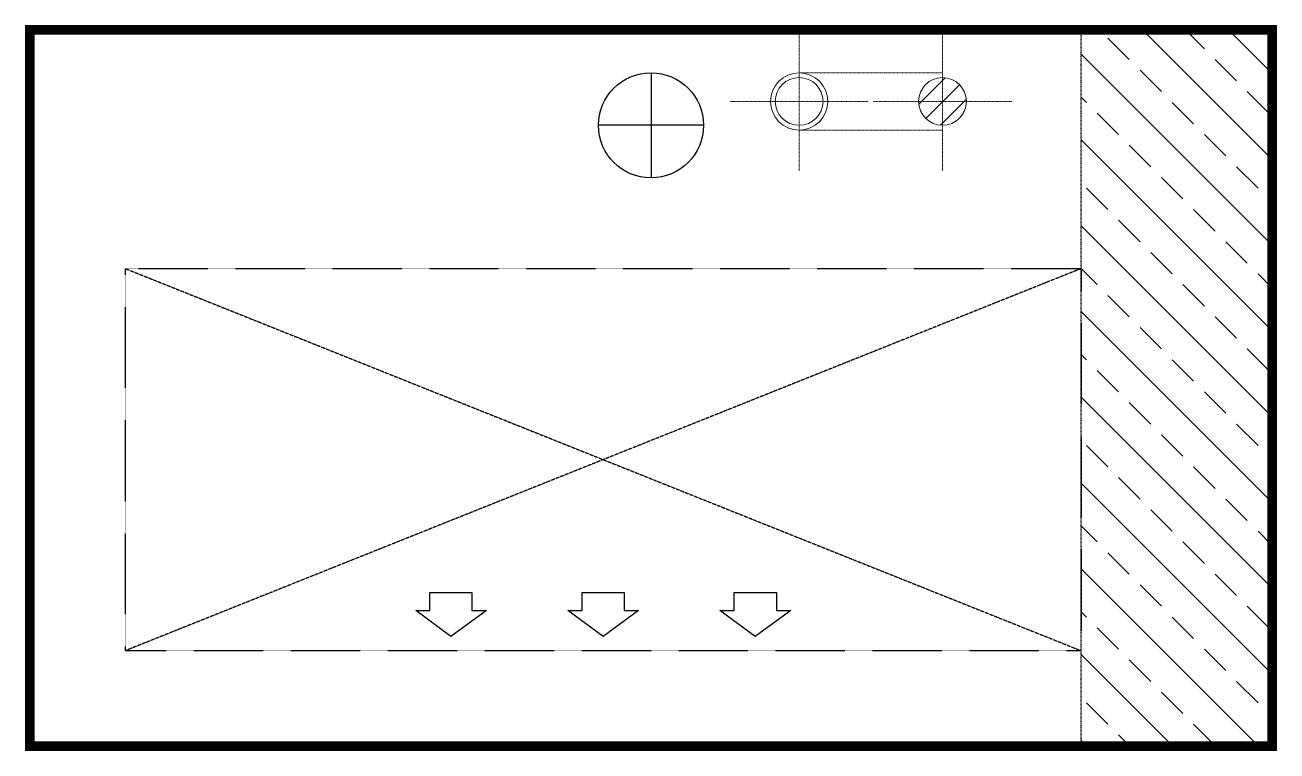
# Model space of a CAD drawing. Header units: millimetres. Extents: x -5 to 1305, y -5 to 755.
import ezdxf

# ---------------------------------------------------------------- set-up
doc = ezdxf.new("R2010")
doc.units = ezdxf.units.MM
doc.linetypes.add('DASH', pattern=[0.35, 0.25, -0.1])
doc.layers.add('A-e_填充', color=8, linetype='Continuous', lineweight=18)
doc.layers.add('A-冷凝水管', color=190, linetype='Continuous', lineweight=18)
doc.layers.add('SunacAirconditonOutline', color=7, linetype='Continuous', plot=False)

# ---------------------------------------------------------------- blocks, each defined once
blk = doc.blocks.new('冷凝水立管')
at = {"layer": 'A-冷凝水管', "linetype": 'DASH', "ltscale": 0.2}
for p, q in [((0, 72.5), (0, -72.5)), ((72.5, 0), (-72.5, 0))]:
    blk.add_line(p, q, dxfattribs=at)
at = {"layer": 'A-冷凝水管'}
for radius in [30, 25]:
    blk.add_circle((0, 0), radius, dxfattribs=at)
blk = doc.blocks.new('空调板地漏')
at = {"layer": 'A-冷凝水管'}
h = blk.add_hatch(dxfattribs=at)
h.set_pattern_fill('ANSI31', color=251, scale=10, angle=180, style=0)
h.set_pattern_definition([(225, (-139085.283, -132338.583), (11.2253202, -11.2253202), [])])
edge = h.paths.add_edge_path()
edge.add_arc((0, 0), 25, 180, 540, ccw=False)
at = {"layer": 'A-冷凝水管', "linetype": 'DASH', "ltscale": 0.2}
for p, q in [((0, 72.5), (0, -72.5)), ((72.5, 0), (-72.5, 0))]:
    blk.add_line(p, q, dxfattribs=at)
at = {"layer": 'A-冷凝水管'}
blk.add_circle((0, 0), 25, dxfattribs=at)
blk = doc.blocks.new('冷凝水管套装')
at = {"layer": 'A-冷凝水管', "linetype": 'DASH', "ltscale": 0.2}
for p, q in [((-30, -150), (-30, 0)), ((30, -150), (30, 0))]:
    blk.add_line(p, q, dxfattribs=at)
at = {"layer": 'A-冷凝水管'}
for name, p in [('冷凝水立管', (0, 0)), ('空调板地漏', (0, -150))]:
    blk.add_blockref(name, p, dxfattribs=at)
blk = doc.blocks.new('A$C3D4E1C1D')
for points in [[(12.2, -15.2), (24.3, -15.2), (24.3, 0), (59.9, 0), (59.9, -15.2), (72.1, -15.2), (42.1, -37.1), (12.2, -15.2)], [(141.1, -15.2), (153.2, -15.2), (153.2, 0), (188.9, 0), (188.9, -15.2), (201, -15.2), (171, -37.1), (141.1, -15.2)], [(270, -15.2), (282.1, -15.2), (282.1, 0), (317.8, 0), (317.8, -15.2), (329.9, -15.2), (299.9, -37.1), (270, -15.2)]]:
    blk.add_lwpolyline(points)
blk = doc.blocks.new('A$C6E834BEB')
at = {"linetype": 'DASH'}
blk.add_lwpolyline([(-1000, 0), (0, 0), (0, -400), (-1000, -400)], close=True, dxfattribs=at)
for points in [[(0, 0), (-1000, -400)], [(-1000, 0), (0, -400)]]:
    blk.add_lwpolyline(points, dxfattribs=at)
at = {"xscale": 1.235183351067058, "yscale": 1.235183351067058, "zscale": 1.235183351067058}
blk.add_blockref('A$C3D4E1C1D', (-711.3, -339.2), dxfattribs=at)

msp = doc.modelspace()

# ---------------------------------------------------------------- hatches: boundary and pattern name
at = {"layer": 'A-e_填充'}
h = msp.add_hatch(dxfattribs=at)
h.set_pattern_fill('ANSI33', color=256, scale=20, angle=180, style=0)
h.set_pattern_definition([(315, (9142.864, -64881.87), (-44.90128, -44.90128), []), (315, (9187.765, -64881.87), (-44.90128, -44.90128), [31.75, -15.875])])
h.paths.add_polyline_path([(1100, 750), (1300, 750), (1300, 0), (1100, 0)])

# ---------------------------------------------------------------- linework, layer by layer
for p, q in [((650, 705), (650, 595)), ((705, 650), (595, 650))]:
    msp.add_line(p, q)
at = {"linetype": 'DASH', "ltscale": 0.2}
msp.add_lwpolyline([(1100, 750), (1300, 750), (1300, 0), (1100, 0)], close=True, dxfattribs=at)
msp.add_circle((650, 650), 55)
at = {"layer": 'SunacAirconditonOutline', "const_width": 10}
msp.add_lwpolyline([(0, 750), (1300, 750), (1300, 0), (0, 0)], close=True, dxfattribs=at)

# ---------------------------------------------------------------- block references
msp.add_blockref('A$C6E834BEB', (1100, 500))
at = {"layer": 'A-冷凝水管', "xscale": -1, "rotation": 90}
msp.add_blockref('冷凝水管套装', (805, 675), dxfattribs=at)

doc.saveas('drawing.dxf')
